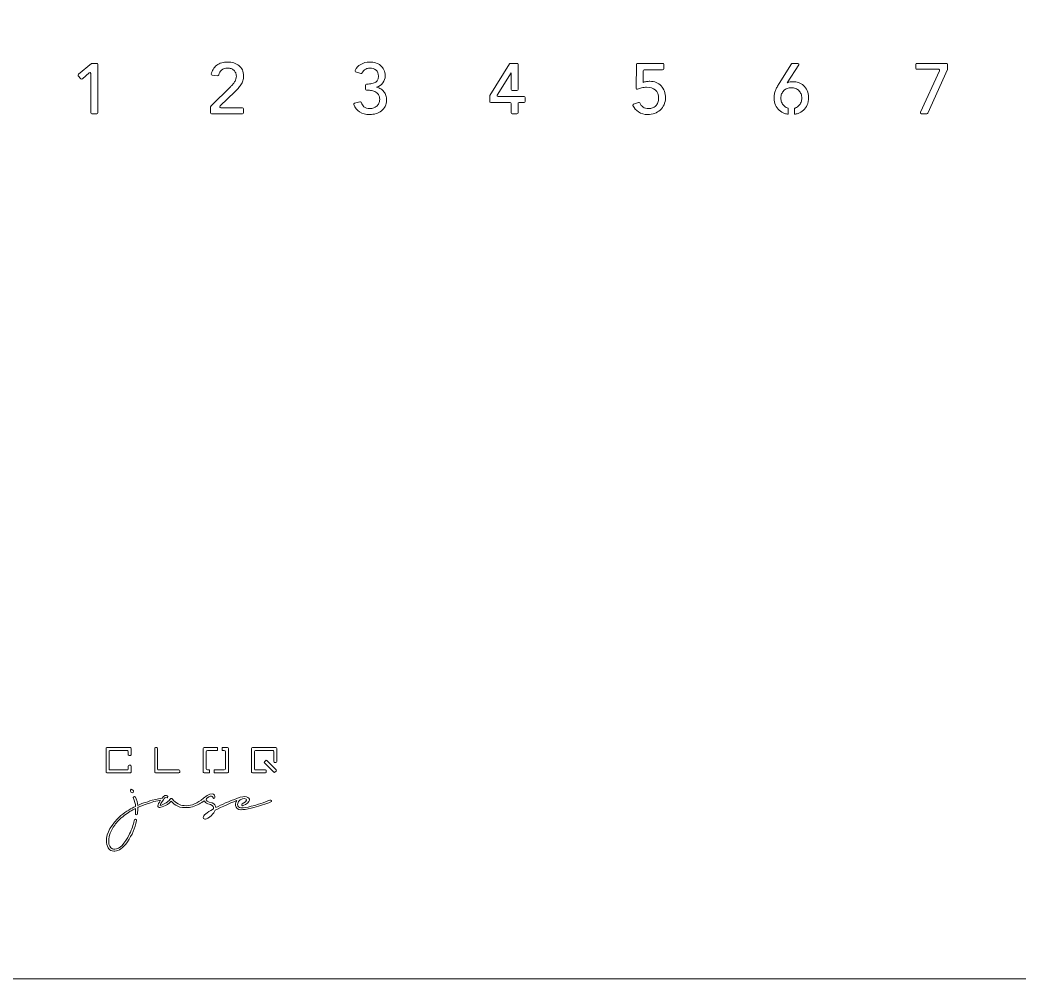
# Model space of a CAD drawing. Header units: millimetres. Extents: x -160 to 740, y -160 to 740.
# Drawn here: x 258 to 494.9, y -159.8 to 67.3 of the extents above; entities that cross this region are included whole.
import ezdxf

# ---------------------------------------------------------------- set-up
doc = ezdxf.new("R2010")
doc.units = ezdxf.units.MM
doc.header["$MEASUREMENT"] = 0
doc.layers.add('Layer 1', color=7, linetype='Continuous', lineweight=0)

# ---------------------------------------------------------------- blocks, each defined once
blk = doc.blocks.new('Block_0')
at = {"layer": 'Layer 1', "color": 250, "lineweight": 9, "true_color": 0x231f20}
for points, knots in [([(279.1, -105.94), (279.1, -105.83), (279.18, -105.74), (279.29, -105.74), (279.29, -105.74), (283.46, -105.74), (283.46, -105.74), (283.57, -105.74), (283.65, -105.83), (283.65, -105.94), (283.65, -105.94), (283.65, -106.72), (283.65, -106.72), (283.65, -106.83), (283.74, -106.91), (283.84, -106.91), (283.84, -106.91), (284.16, -106.91), (284.16, -106.91), (284.26, -106.91), (284.35, -106.83), (284.35, -106.72), (284.35, -106.72), (284.35, -105.24), (284.35, -105.24), (284.35, -105.13), (284.26, -105.04), (284.16, -105.04), (284.16, -105.04), (278.59, -105.04), (278.59, -105.04), (278.49, -105.04), (278.4, -105.13), (278.4, -105.24), (278.4, -105.24), (278.4, -110.83), (278.4, -110.83), (278.4, -110.93), (278.49, -111.02), (278.59, -111.02), (278.59, -111.02), (284.16, -111.02), (284.16, -111.02), (284.26, -111.02), (284.35, -110.93), (284.35, -110.83), (284.35, -110.83), (284.35, -109.4), (284.35, -109.4), (284.35, -109.3), (284.26, -109.21), (284.16, -109.21), (284.16, -109.21), (283.84, -109.21), (283.84, -109.21), (283.74, -109.21), (283.65, -109.3), (283.65, -109.4), (283.65, -109.4), (283.65, -110.13), (283.65, -110.13), (283.65, -110.23), (283.57, -110.32), (283.46, -110.32), (283.46, -110.32), (279.29, -110.32), (279.29, -110.32), (279.18, -110.32), (279.1, -110.23), (279.1, -110.13), (279.1, -110.13), (279.1, -105.94), (279.1, -105.94)], [0, 0, 0, 0, 1, 1, 1, 2, 2, 2, 3, 3, 3, 4, 4, 4, 5, 5, 5, 6, 6, 6, 7, 7, 7, 8, 8, 8, 9, 9, 9, 10, 10, 10, 11, 11, 11, 12, 12, 12, 13, 13, 13, 14, 14, 14, 15, 15, 15, 16, 16, 16, 17, 17, 17, 18, 18, 18, 19, 19, 19, 20, 20, 20, 21, 21, 21, 22, 22, 22, 23, 23, 23, 24, 24, 24, 24]), ([(290.6, -105.24), (290.6, -105.13), (290.52, -105.04), (290.41, -105.04), (290.41, -105.04), (290.11, -105.04), (290.11, -105.04), (290.01, -105.04), (289.92, -105.13), (289.92, -105.24), (289.92, -105.24), (289.92, -110.83), (289.92, -110.83), (289.92, -110.93), (290.01, -111.02), (290.11, -111.02), (290.11, -111.02), (295.68, -111.02), (295.68, -111.02), (295.78, -111.02), (295.87, -110.93), (295.87, -110.83), (295.87, -110.83), (295.87, -110.52), (295.87, -110.52), (295.87, -110.42), (295.78, -110.33), (295.68, -110.33), (295.68, -110.33), (290.79, -110.33), (290.79, -110.33), (290.69, -110.33), (290.6, -110.25), (290.6, -110.14), (290.6, -110.14), (290.6, -105.24), (290.6, -105.24)], [0, 0, 0, 0, 1, 1, 1, 2, 2, 2, 3, 3, 3, 4, 4, 4, 5, 5, 5, 6, 6, 6, 7, 7, 7, 8, 8, 8, 9, 9, 9, 10, 10, 10, 11, 11, 11, 12, 12, 12, 12]), ([(302.91, -110.33), (302.91, -110.33), (302.44, -110.33), (302.44, -110.33), (302.27, -110.33), (302.13, -110.19), (302.13, -110.02), (302.13, -110.02), (302.13, -106.05), (302.13, -106.05), (302.13, -105.87), (302.27, -105.73), (302.44, -105.73), (302.44, -105.73), (304.82, -105.73), (304.82, -105.73), (304.82, -105.73), (304.82, -105.04), (304.82, -105.04), (304.82, -105.04), (301.63, -105.04), (301.63, -105.04), (301.53, -105.04), (301.44, -105.13), (301.44, -105.24), (301.44, -105.24), (301.44, -110.83), (301.44, -110.83), (301.44, -110.93), (301.53, -111.02), (301.63, -111.02), (301.63, -111.02), (302.91, -111.02), (302.91, -111.02), (302.91, -111.02), (302.91, -110.33), (302.91, -110.33)], [0, 0, 0, 0, 1, 1, 1, 2, 2, 2, 3, 3, 3, 4, 4, 4, 5, 5, 5, 6, 6, 6, 7, 7, 7, 8, 8, 8, 9, 9, 9, 10, 10, 10, 11, 11, 11, 12, 12, 12, 12]), ([(307.2, -105.04), (307.2, -105.04), (305.92, -105.04), (305.92, -105.04), (305.92, -105.04), (305.92, -105.73), (305.92, -105.73), (305.92, -105.73), (306.39, -105.73), (306.39, -105.73), (306.57, -105.73), (306.71, -105.87), (306.71, -106.05), (306.71, -106.05), (306.71, -110.02), (306.71, -110.02), (306.71, -110.19), (306.57, -110.33), (306.39, -110.33), (306.39, -110.33), (304.01, -110.33), (304.01, -110.33), (304.01, -110.33), (304.01, -111.02), (304.01, -111.02), (304.01, -111.02), (307.2, -111.02), (307.2, -111.02), (307.3, -111.02), (307.39, -110.93), (307.39, -110.83), (307.39, -110.83), (307.39, -105.24), (307.39, -105.24), (307.39, -105.13), (307.3, -105.04), (307.2, -105.04)], [0, 0, 0, 0, 1, 1, 1, 2, 2, 2, 3, 3, 3, 4, 4, 4, 5, 5, 5, 6, 6, 6, 7, 7, 7, 8, 8, 8, 9, 9, 9, 10, 10, 10, 11, 11, 11, 12, 12, 12, 12]), ([(313.59, -105.94), (313.59, -105.83), (313.67, -105.74), (313.78, -105.74), (313.78, -105.74), (317.95, -105.74), (317.95, -105.74), (318.05, -105.74), (318.14, -105.83), (318.14, -105.94), (318.14, -105.94), (318.14, -108.34), (318.14, -108.34), (318.14, -108.44), (318.22, -108.53), (318.33, -108.53), (318.33, -108.53), (318.65, -108.53), (318.65, -108.53), (318.75, -108.53), (318.84, -108.44), (318.84, -108.34), (318.84, -108.34), (318.84, -105.23), (318.84, -105.23), (318.84, -105.13), (318.75, -105.04), (318.65, -105.04), (318.65, -105.04), (313.08, -105.04), (313.08, -105.04), (312.97, -105.04), (312.89, -105.13), (312.89, -105.23), (312.89, -105.23), (312.89, -110.83), (312.89, -110.83), (312.89, -110.93), (312.97, -111.02), (313.08, -111.02), (313.08, -111.02), (316.17, -111.02), (316.17, -111.02), (316.27, -111.02), (316.36, -110.93), (316.36, -110.83), (316.36, -110.83), (316.36, -110.51), (316.36, -110.51), (316.36, -110.4), (316.27, -110.32), (316.17, -110.32), (316.17, -110.32), (313.78, -110.32), (313.78, -110.32), (313.67, -110.32), (313.59, -110.23), (313.59, -110.13), (313.59, -110.13), (313.59, -105.94), (313.59, -105.94)], [0, 0, 0, 0, 1, 1, 1, 2, 2, 2, 3, 3, 3, 4, 4, 4, 5, 5, 5, 6, 6, 6, 7, 7, 7, 8, 8, 8, 9, 9, 9, 10, 10, 10, 11, 11, 11, 12, 12, 12, 13, 13, 13, 14, 14, 14, 15, 15, 15, 16, 16, 16, 17, 17, 17, 18, 18, 18, 19, 19, 19, 20, 20, 20, 20]), ([(315.92, -108.67), (315.85, -108.59), (315.85, -108.47), (315.92, -108.39), (315.92, -108.39), (316.23, -108.09), (316.23, -108.09), (316.3, -108.02), (316.42, -108.02), (316.49, -108.09), (316.49, -108.09), (318.7, -110.31), (318.7, -110.31), (318.78, -110.38), (318.78, -110.51), (318.7, -110.58), (318.7, -110.58), (318.4, -110.88), (318.4, -110.88), (318.33, -110.96), (318.21, -110.96), (318.13, -110.88), (318.13, -110.88), (315.92, -108.67), (315.92, -108.67)], [0, 0, 0, 0, 1, 1, 1, 2, 2, 2, 3, 3, 3, 4, 4, 4, 5, 5, 5, 6, 6, 6, 7, 7, 7, 8, 8, 8, 8]), ([(285.08, -122.32), (284.85, -123.46), (284.53, -124.24), (283.98, -125.46), (282.78, -127.88), (281.6, -129.09), (280.44, -129.09), (280.44, -129.09), (280.38, -129.09), (280.38, -129.09), (280.25, -129.09), (280.1, -129.07), (279.94, -129.02), (279.33, -128.76), (279.03, -128.19), (279.03, -127.3), (279.03, -127.3), (279.03, -127.01), (279.03, -127.01), (279.03, -125.95), (279.5, -124.75), (280.44, -123.39), (280.97, -122.64), (281.73, -121.87), (282.7, -121.1), (283.61, -120.42), (284.51, -119.87), (285.37, -119.45), (285.37, -119.45), (285.41, -119.45), (285.41, -119.45), (285.41, -119.86), (285.38, -120.28), (285.34, -120.7), (285.34, -120.7), (285.27, -120.99), (285.55, -120.99), (285.83, -121), (285.86, -120.65), (285.86, -120.65), (285.9, -120.18), (285.92, -119.71), (285.92, -119.24), (285.92, -119.24), (285.92, -119.17), (285.92, -119.17), (286.13, -119.09), (288.16, -118.14), (290.65, -117.62), (290.9, -117.59), (291.12, -117.55), (291.3, -117.51), (290.9, -118.09), (290.69, -118.53), (290.69, -118.84), (290.69, -118.84), (290.69, -118.91), (290.69, -118.91), (290.69, -118.96), (290.7, -119), (290.71, -119.04), (290.77, -119.16), (290.86, -119.22), (290.99, -119.22), (291.23, -119.22), (292.72, -118.98), (293.82, -117.68), (294.23, -118.1), (295.19, -119.37), (297.24, -119.25), (297.24, -119.25), (297.45, -119.25), (297.45, -119.25), (298.36, -119.25), (299.38, -118.95), (300.5, -118.36), (300.9, -118.14), (301.29, -117.89), (301.66, -117.62), (301.75, -117.88), (302.04, -118.12), (302.53, -118.31), (303.42, -118.54), (303.87, -118.85), (303.87, -119.24), (303.87, -119.32), (303.85, -119.43), (303.82, -119.56), (302.22, -120.47), (301.41, -121.14), (301.41, -121.56), (301.41, -121.56), (301.41, -121.61), (301.41, -121.61), (301.41, -121.81), (301.54, -121.94), (301.8, -121.97), (301.8, -121.97), (301.97, -121.97), (301.97, -121.97), (302.27, -121.97), (302.74, -121.69), (303.36, -121.12), (303.78, -120.68), (304.08, -120.26), (304.25, -119.85), (305.36, -119.21), (309.23, -117.62), (309.35, -117.58), (309.15, -117.89), (309.01, -118.17), (309.06, -118.72), (309.15, -119.36), (309.6, -119.71), (310.32, -119.74), (310.32, -119.74), (310.38, -119.74), (310.38, -119.74), (310.91, -119.75), (311.71, -119.63), (312.79, -119.37), (314.5, -118.93), (315.56, -118.65), (317, -118.07), (317.41, -117.96), (317.61, -117.84), (317.62, -117.72), (317.62, -117.6), (317.55, -117.52), (317.4, -117.49), (317.4, -117.49), (317.38, -117.49), (317.38, -117.49), (317.29, -117.49), (317.25, -117.46), (316.75, -117.67), (313.49, -118.84), (311.56, -119.32), (310.43, -119.29), (310.43, -119.29), (310.34, -119.29), (310.34, -119.29), (309.82, -119.28), (309.55, -118.89), (309.57, -118.49), (309.68, -116.36), (313.45, -116.99), (310.63, -118.37), (310.44, -118.47), (310.42, -118.99), (311.06, -118.7), (311.57, -118.47), (312.3, -117.94), (312.36, -117.46), (312.46, -116.77), (311.43, -116.26), (309.54, -117.04), (307.5, -117.77), (305.8, -118.51), (304.43, -119.24), (304.43, -119.24), (304.41, -119.24), (304.41, -119.24), (304.41, -118.75), (304.11, -118.39), (303.5, -118.14), (302.61, -117.9), (301.76, -117.52), (302.23, -117.1), (303.79, -115.69), (303.54, -117.32), (304.08, -117.01), (304.46, -116.79), (303.98, -114.77), (301.51, -117.03), (299.98, -118.21), (298.76, -118.79), (297.4, -118.79), (297.4, -118.79), (297.39, -118.79), (297.39, -118.79), (296.13, -118.79), (295.39, -118.52), (294.38, -117.53), (294.12, -117.22), (293.95, -117.06), (293.88, -117.06), (293.88, -117.06), (293.85, -117.06), (293.85, -117.06), (293.79, -117.06), (293.61, -117.22), (293.33, -117.53), (292.43, -118.41), (291.46, -118.64), (291.22, -118.72), (291.22, -118.71), (291.22, -118.71), (291.21, -118.71), (291.33, -118.38), (291.48, -118.08), (291.66, -117.81), (292.18, -117.1), (292.27, -116.85), (292.45, -116.87), (292.9, -116.94), (292.96, -116.89), (292.99, -116.81), (293.14, -116.48), (292.73, -116.36), (292.5, -116.36), (292.24, -116.35), (292.26, -116.33), (291.71, -117), (291.32, -117.05), (290.54, -117.21), (289.35, -117.5), (287.79, -117.96), (286.65, -118.36), (285.92, -118.71), (285.92, -118.71), (285.9, -118.71), (285.9, -118.71), (285.69, -117.33), (285.44, -116.64), (285.15, -116.64), (285, -116.64), (284.89, -116.72), (284.84, -116.88), (285.2, -117.7), (285.37, -118.38), (285.37, -118.93), (285.37, -118.93), (285.37, -118.96), (285.37, -118.96), (284.4, -119.39), (283.25, -120.11), (281.92, -121.13), (279.62, -123.2), (278.47, -125.24), (278.47, -127.23), (278.47, -127.23), (278.5, -127.54), (278.5, -127.54), (278.67, -128.86), (279.24, -129.52), (280.23, -129.52), (280.23, -129.52), (280.5, -129.52), (280.5, -129.52), (281.43, -129.52), (282.41, -128.81), (283.46, -127.38), (284.59, -125.62), (285.27, -124.18), (285.62, -122.27), (285.62, -122.27), (285.68, -122.02), (285.41, -122.01), (285.14, -121.99), (285.08, -122.32), (285.08, -122.32)], [0, 0, 0, 0, 1, 1, 1, 2, 2, 2, 3, 3, 3, 4, 4, 4, 5, 5, 5, 6, 6, 6, 7, 7, 7, 8, 8, 8, 9, 9, 9, 10, 10, 10, 11, 11, 11, 12, 12, 12, 13, 13, 13, 14, 14, 14, 15, 15, 15, 16, 16, 16, 17, 17, 17, 18, 18, 18, 19, 19, 19, 20, 20, 20, 21, 21, 21, 22, 22, 22, 23, 23, 23, 24, 24, 24, 25, 25, 25, 26, 26, 26, 27, 27, 27, 28, 28, 28, 29, 29, 29, 30, 30, 30, 31, 31, 31, 32, 32, 32, 33, 33, 33, 34, 34, 34, 35, 35, 35, 36, 36, 36, 37, 37, 37, 38, 38, 38, 39, 39, 39, 40, 40, 40, 41, 41, 41, 42, 42, 42, 43, 43, 43, 44, 44, 44, 45, 45, 45, 46, 46, 46, 47, 47, 47, 48, 48, 48, 49, 49, 49, 50, 50, 50, 51, 51, 51, 52, 52, 52, 53, 53, 53, 54, 54, 54, 55, 55, 55, 56, 56, 56, 57, 57, 57, 58, 58, 58, 59, 59, 59, 60, 60, 60, 61, 61, 61, 62, 62, 62, 63, 63, 63, 64, 64, 64, 65, 65, 65, 66, 66, 66, 67, 67, 67, 68, 68, 68, 69, 69, 69, 70, 70, 70, 71, 71, 71, 72, 72, 72, 73, 73, 73, 74, 74, 74, 75, 75, 75, 76, 76, 76, 77, 77, 77, 78, 78, 78, 79, 79, 79, 80, 80, 80, 81, 81, 81, 82, 82, 82, 83, 83, 83, 84, 84, 84, 85, 85, 85, 86, 86, 86, 87, 87, 87, 87]), ([(284.94, -115.38), (284.94, -115.18), (284.57, -114.91), (284.37, -114.91), (284.17, -114.91), (284.21, -115.18), (284.21, -115.38), (284.21, -115.58), (284.37, -115.74), (284.57, -115.74), (284.78, -115.74), (284.94, -115.58), (284.94, -115.38)], [0, 0, 0, 0, 1, 1, 1, 2, 2, 2, 3, 3, 3, 4, 4, 4, 4])]:
    blk.add_open_spline(points, degree=3, knots=knots, dxfattribs=at)

msp = doc.modelspace()

# ---------------------------------------------------------------- linework, layer by layer
at = {"layer": 'Layer 1', "color": 18, "lineweight": 9, "true_color": 0x000000}
msp.add_lwpolyline([(740.16, -159.84), (-159.84, -159.84), (-159.84, 740.16), (740.16, 740.16)], close=True, dxfattribs=at)
at = {"layer": 'Layer 1', "color": 250, "lineweight": 9, "true_color": 0x231f20}
for points, knots in [([(274.41, 54.84), (274.41, 54.84), (272.81, 53.36), (272.81, 53.36), (272.71, 53.27), (272.55, 53.28), (272.46, 53.38), (272.46, 53.38), (271.83, 54.13), (271.83, 54.13), (271.75, 54.23), (271.76, 54.39), (271.86, 54.47), (271.86, 54.47), (274.93, 57.01), (274.93, 57.01), (274.97, 57.04), (275.03, 57.06), (275.08, 57.06), (275.08, 57.06), (276.19, 57.06), (276.19, 57.06), (276.32, 57.06), (276.43, 56.96), (276.43, 56.82), (276.43, 56.82), (276.43, 45.37), (276.43, 45.37), (276.43, 45.24), (276.32, 45.13), (276.19, 45.13), (276.19, 45.13), (275.05, 45.13), (275.05, 45.13), (274.92, 45.13), (274.81, 45.24), (274.81, 45.37), (274.81, 45.37), (274.81, 54.66), (274.81, 54.66), (274.81, 54.87), (274.56, 54.98), (274.41, 54.84)], [0, 0, 0, 0, 1, 1, 1, 2, 2, 2, 3, 3, 3, 4, 4, 4, 5, 5, 5, 6, 6, 6, 7, 7, 7, 8, 8, 8, 9, 9, 9, 10, 10, 10, 11, 11, 11, 12, 12, 12, 13, 13, 13, 14, 14, 14, 14]), ([(303.17, 46.75), (303.17, 46.82), (303.2, 46.88), (303.24, 46.92), (303.24, 46.92), (307.95, 51.6), (307.95, 51.6), (308.12, 51.76), (308.29, 51.93), (308.44, 52.12), (308.6, 52.3), (308.74, 52.5), (308.86, 52.7), (308.99, 52.9), (309.09, 53.11), (309.16, 53.34), (309.23, 53.56), (309.27, 53.8), (309.27, 54.05), (309.27, 54.34), (309.22, 54.6), (309.11, 54.84), (309, 55.07), (308.86, 55.27), (308.67, 55.44), (308.49, 55.6), (308.27, 55.73), (308.01, 55.82), (307.76, 55.91), (307.49, 55.95), (307.21, 55.95), (306.63, 55.95), (306.15, 55.79), (305.76, 55.46), (305.43, 55.18), (305.2, 54.8), (305.09, 54.32), (305.06, 54.21), (304.95, 54.12), (304.83, 54.13), (304.83, 54.13), (303.56, 54.24), (303.56, 54.24), (303.41, 54.26), (303.31, 54.39), (303.34, 54.53), (303.42, 54.95), (303.56, 55.32), (303.75, 55.64), (303.98, 56.03), (304.27, 56.35), (304.61, 56.61), (304.95, 56.87), (305.35, 57.06), (305.79, 57.18), (306.23, 57.3), (306.71, 57.37), (307.23, 57.37), (307.75, 57.37), (308.23, 57.3), (308.69, 57.16), (309.14, 57.01), (309.54, 56.81), (309.88, 56.53), (310.23, 56.26), (310.5, 55.91), (310.69, 55.5), (310.89, 55.09), (310.99, 54.61), (310.99, 54.06), (310.99, 53.67), (310.93, 53.3), (310.81, 52.96), (310.69, 52.62), (310.54, 52.29), (310.35, 51.99), (310.16, 51.69), (309.94, 51.4), (309.69, 51.13), (309.44, 50.86), (309.18, 50.6), (308.91, 50.34), (308.91, 50.34), (305.42, 46.97), (305.42, 46.97), (305.27, 46.82), (305.37, 46.55), (305.59, 46.55), (305.59, 46.55), (310.74, 46.55), (310.74, 46.55), (310.88, 46.55), (310.99, 46.44), (310.99, 46.31), (310.99, 46.31), (310.99, 45.38), (310.99, 45.38), (310.99, 45.24), (310.88, 45.13), (310.74, 45.13), (310.74, 45.13), (303.41, 45.13), (303.41, 45.13), (303.28, 45.13), (303.17, 45.24), (303.17, 45.38), (303.17, 45.38), (303.17, 46.75), (303.17, 46.75)], [0, 0, 0, 0, 1, 1, 1, 2, 2, 2, 3, 3, 3, 4, 4, 4, 5, 5, 5, 6, 6, 6, 7, 7, 7, 8, 8, 8, 9, 9, 9, 10, 10, 10, 11, 11, 11, 12, 12, 12, 13, 13, 13, 14, 14, 14, 15, 15, 15, 16, 16, 16, 17, 17, 17, 18, 18, 18, 19, 19, 19, 20, 20, 20, 21, 21, 21, 22, 22, 22, 23, 23, 23, 24, 24, 24, 25, 25, 25, 26, 26, 26, 27, 27, 27, 28, 28, 28, 29, 29, 29, 30, 30, 30, 31, 31, 31, 32, 32, 32, 33, 33, 33, 34, 34, 34, 35, 35, 35, 36, 36, 36, 36]), ([(338.52, 47.98), (338.64, 48.02), (338.77, 47.95), (338.82, 47.83), (339, 47.37), (339.23, 47.01), (339.5, 46.77), (339.82, 46.49), (340.3, 46.35), (340.92, 46.35), (341.24, 46.35), (341.53, 46.4), (341.8, 46.51), (342.08, 46.61), (342.32, 46.76), (342.53, 46.95), (342.75, 47.13), (342.91, 47.36), (343.04, 47.62), (343.16, 47.88), (343.22, 48.18), (343.22, 48.5), (343.22, 49), (343.12, 49.39), (342.91, 49.69), (342.7, 49.99), (342.44, 50.21), (342.11, 50.37), (341.78, 50.52), (341.43, 50.62), (341.03, 50.66), (340.72, 50.7), (340.41, 50.72), (340.11, 50.73), (339.98, 50.73), (339.87, 50.83), (339.87, 50.97), (339.87, 50.97), (339.87, 51.9), (339.87, 51.9), (339.87, 52.04), (339.98, 52.14), (340.11, 52.15), (340.62, 52.16), (341.05, 52.2), (341.39, 52.27), (341.78, 52.35), (342.09, 52.47), (342.31, 52.63), (342.54, 52.79), (342.69, 52.99), (342.78, 53.22), (342.87, 53.46), (342.92, 53.72), (342.92, 54.01), (342.92, 54.65), (342.73, 55.14), (342.35, 55.46), (341.94, 55.81), (341.43, 55.97), (340.82, 55.95), (340.51, 55.94), (340.2, 55.86), (339.93, 55.7), (339.54, 55.48), (339.23, 55.16), (339.02, 54.76), (338.96, 54.65), (338.84, 54.6), (338.72, 54.64), (338.72, 54.64), (337.53, 55.04), (337.53, 55.04), (337.39, 55.09), (337.32, 55.24), (337.39, 55.37), (337.7, 56.01), (338.14, 56.49), (338.72, 56.82), (339.36, 57.18), (340.08, 57.37), (340.88, 57.37), (341.36, 57.37), (341.83, 57.3), (342.27, 57.17), (342.71, 57.04), (343.1, 56.84), (343.44, 56.57), (343.78, 56.3), (344.05, 55.96), (344.24, 55.55), (344.44, 55.14), (344.54, 54.66), (344.54, 54.11), (344.54, 53.49), (344.35, 52.92), (343.97, 52.43), (343.6, 51.94), (343.1, 51.6), (342.5, 51.42), (342.5, 51.42), (342.5, 51.39), (342.5, 51.39), (342.87, 51.32), (343.2, 51.19), (343.49, 51.01), (343.78, 50.83), (344.03, 50.61), (344.23, 50.34), (344.44, 50.07), (344.59, 49.77), (344.69, 49.44), (344.79, 49.11), (344.84, 48.76), (344.84, 48.39), (344.84, 47.81), (344.73, 47.31), (344.51, 46.88), (344.29, 46.45), (344, 46.09), (343.64, 45.8), (343.27, 45.51), (342.85, 45.3), (342.37, 45.15), (341.89, 45.01), (341.39, 44.93), (340.86, 44.93), (339.95, 44.93), (339.15, 45.14), (338.46, 45.56), (337.84, 45.93), (337.38, 46.51), (337.1, 47.29), (337.06, 47.42), (337.13, 47.56), (337.26, 47.6), (337.26, 47.6), (338.52, 47.98), (338.52, 47.98)], [0, 0, 0, 0, 1, 1, 1, 2, 2, 2, 3, 3, 3, 4, 4, 4, 5, 5, 5, 6, 6, 6, 7, 7, 7, 8, 8, 8, 9, 9, 9, 10, 10, 10, 11, 11, 11, 12, 12, 12, 13, 13, 13, 14, 14, 14, 15, 15, 15, 16, 16, 16, 17, 17, 17, 18, 18, 18, 19, 19, 19, 20, 20, 20, 21, 21, 21, 22, 22, 22, 23, 23, 23, 24, 24, 24, 25, 25, 25, 26, 26, 26, 27, 27, 27, 28, 28, 28, 29, 29, 29, 30, 30, 30, 31, 31, 31, 32, 32, 32, 33, 33, 33, 34, 34, 34, 35, 35, 35, 36, 36, 36, 37, 37, 37, 38, 38, 38, 39, 39, 39, 40, 40, 40, 41, 41, 41, 42, 42, 42, 43, 43, 43, 44, 44, 44, 45, 45, 45, 46, 46, 46, 46]), ([(377.43, 49.18), (377.43, 49.18), (376.6, 49.18), (376.6, 49.18), (376.6, 49.18), (376.23, 49.18), (376.23, 49.18), (376.23, 49.18), (374.13, 49.18), (374.13, 49.18), (374.13, 49.18), (373.38, 49.18), (373.38, 49.18), (373.38, 49.18), (371.28, 49.18), (371.28, 49.18), (371.09, 49.18), (370.97, 49.39), (371.07, 49.55), (371.07, 49.55), (374.34, 54.8), (374.34, 54.8), (374.34, 54.8), (374.37, 54.8), (374.37, 54.8), (374.37, 54.8), (374.37, 50.88), (374.37, 50.88), (374.37, 50.74), (374.48, 50.63), (374.62, 50.63), (374.62, 50.63), (375.74, 50.63), (375.74, 50.63), (375.88, 50.63), (375.99, 50.74), (375.99, 50.88), (375.99, 50.88), (375.99, 56.82), (375.99, 56.82), (375.99, 56.95), (375.88, 57.06), (375.75, 57.06), (375.75, 57.06), (374.17, 57.06), (374.17, 57.06), (374.09, 57.06), (374.01, 57.02), (373.96, 56.95), (373.96, 56.95), (369.32, 49.47), (369.32, 49.47), (369.3, 49.43), (369.28, 49.39), (369.28, 49.34), (369.28, 49.34), (369.28, 48.01), (369.28, 48.01), (369.28, 47.87), (369.39, 47.76), (369.53, 47.76), (369.53, 47.76), (374.13, 47.76), (374.13, 47.76), (374.26, 47.76), (374.37, 47.65), (374.37, 47.52), (374.37, 47.52), (374.37, 45.38), (374.37, 45.38), (374.37, 45.24), (374.48, 45.13), (374.61, 45.13), (374.61, 45.13), (375.75, 45.13), (375.75, 45.13), (375.88, 45.13), (375.99, 45.24), (375.99, 45.38), (375.99, 45.38), (375.99, 47.52), (375.99, 47.52), (375.99, 47.65), (376.1, 47.76), (376.23, 47.76), (376.23, 47.76), (377.43, 47.76), (377.43, 47.76), (377.56, 47.76), (377.67, 47.87), (377.67, 48.01), (377.67, 48.01), (377.67, 48.94), (377.67, 48.94), (377.67, 49.07), (377.56, 49.18), (377.43, 49.18)], [0, 0, 0, 0, 1, 1, 1, 2, 2, 2, 3, 3, 3, 4, 4, 4, 5, 5, 5, 6, 6, 6, 7, 7, 7, 8, 8, 8, 9, 9, 9, 10, 10, 10, 11, 11, 11, 12, 12, 12, 13, 13, 13, 14, 14, 14, 15, 15, 15, 16, 16, 16, 17, 17, 17, 18, 18, 18, 19, 19, 19, 20, 20, 20, 21, 21, 21, 22, 22, 22, 23, 23, 23, 24, 24, 24, 25, 25, 25, 26, 26, 26, 27, 27, 27, 28, 28, 28, 29, 29, 29, 30, 30, 30, 31, 31, 31, 32, 32, 32, 32]), ([(410.25, 55.55), (410.25, 55.55), (405.91, 55.55), (405.91, 55.55), (405.77, 55.55), (405.66, 55.44), (405.66, 55.3), (405.66, 55.3), (405.61, 52.56), (405.61, 52.56), (405.69, 52.6), (405.8, 52.63), (405.95, 52.67), (406.1, 52.7), (406.24, 52.73), (406.4, 52.75), (406.55, 52.77), (406.7, 52.79), (406.84, 52.8), (406.99, 52.81), (407.11, 52.82), (407.21, 52.82), (407.77, 52.82), (408.28, 52.72), (408.74, 52.53), (409.19, 52.34), (409.58, 52.07), (409.91, 51.72), (410.23, 51.37), (410.48, 50.96), (410.66, 50.48), (410.83, 49.99), (410.92, 49.46), (410.92, 48.87), (410.92, 48.28), (410.81, 47.74), (410.59, 47.26), (410.37, 46.77), (410.07, 46.36), (409.69, 46.01), (409.31, 45.66), (408.86, 45.4), (408.36, 45.21), (407.85, 45.03), (407.31, 44.93), (406.72, 44.93), (405.92, 44.93), (405.19, 45.14), (404.53, 45.56), (403.95, 45.93), (403.52, 46.44), (403.23, 47.1), (403.18, 47.23), (403.25, 47.38), (403.38, 47.43), (403.38, 47.43), (404.54, 47.82), (404.54, 47.82), (404.66, 47.87), (404.79, 47.8), (404.84, 47.69), (405.05, 47.24), (405.3, 46.92), (405.62, 46.71), (405.98, 46.47), (406.43, 46.35), (406.97, 46.35), (407.28, 46.35), (407.59, 46.4), (407.87, 46.52), (408.16, 46.63), (408.41, 46.79), (408.62, 47), (408.83, 47.2), (408.99, 47.46), (409.12, 47.76), (409.24, 48.07), (409.3, 48.41), (409.3, 48.79), (409.3, 49.67), (409.04, 50.32), (408.5, 50.75), (407.97, 51.19), (407.27, 51.4), (406.42, 51.4), (406.12, 51.4), (405.73, 51.35), (405.27, 51.24), (404.93, 51.16), (404.61, 51.06), (404.3, 50.94), (404.14, 50.87), (403.97, 50.99), (403.97, 51.17), (403.97, 51.17), (404.09, 56.82), (404.09, 56.82), (404.09, 56.96), (404.2, 57.06), (404.34, 57.06), (404.34, 57.06), (410.25, 57.06), (410.25, 57.06), (410.39, 57.06), (410.5, 56.95), (410.5, 56.82), (410.5, 56.82), (410.5, 55.79), (410.5, 55.79), (410.5, 55.66), (410.39, 55.55), (410.25, 55.55)], [0, 0, 0, 0, 1, 1, 1, 2, 2, 2, 3, 3, 3, 4, 4, 4, 5, 5, 5, 6, 6, 6, 7, 7, 7, 8, 8, 8, 9, 9, 9, 10, 10, 10, 11, 11, 11, 12, 12, 12, 13, 13, 13, 14, 14, 14, 15, 15, 15, 16, 16, 16, 17, 17, 17, 18, 18, 18, 19, 19, 19, 20, 20, 20, 21, 21, 21, 22, 22, 22, 23, 23, 23, 24, 24, 24, 25, 25, 25, 26, 26, 26, 27, 27, 27, 28, 28, 28, 29, 29, 29, 30, 30, 30, 31, 31, 31, 32, 32, 32, 33, 33, 33, 34, 34, 34, 35, 35, 35, 36, 36, 36, 37, 37, 37, 37]), ([(444.5, 50.64), (444.28, 51.11), (443.99, 51.51), (443.64, 51.81), (443.28, 52.12), (442.89, 52.35), (442.45, 52.5), (442.01, 52.64), (441.58, 52.72), (441.15, 52.72), (440.65, 52.72), (440.21, 52.63), (439.84, 52.45), (439.84, 52.45), (439.77, 52.45), (439.77, 52.45), (439.77, 52.45), (442.52, 56.68), (442.52, 56.68), (442.63, 56.85), (442.51, 57.06), (442.31, 57.06), (442.31, 57.06), (441, 57.06), (441, 57.06), (440.92, 57.06), (440.84, 57.02), (440.79, 56.95), (440.79, 56.95), (437.85, 52.29), (437.85, 52.29), (437.67, 52), (437.51, 51.72), (437.36, 51.46), (437.21, 51.2), (437.09, 50.93), (436.98, 50.65), (436.87, 50.38), (436.79, 50.09), (436.74, 49.78), (436.68, 49.48), (436.65, 49.14), (436.65, 48.77), (436.65, 48.19), (436.76, 47.66), (436.98, 47.19), (437.2, 46.72), (437.5, 46.31), (437.87, 45.98), (438.24, 45.64), (438.67, 45.38), (439.16, 45.2), (439.44, 45.1), (439.72, 45.03), (440.02, 44.99), (440.02, 44.99), (440.02, 46.44), (440.02, 46.44), (439.92, 46.47), (439.83, 46.5), (439.74, 46.53), (439.43, 46.66), (439.17, 46.83), (438.95, 47.05), (438.73, 47.27), (438.57, 47.53), (438.45, 47.83), (438.33, 48.13), (438.27, 48.46), (438.27, 48.82), (438.27, 49.18), (438.33, 49.52), (438.45, 49.82), (438.57, 50.12), (438.73, 50.38), (438.95, 50.6), (439.17, 50.82), (439.43, 50.99), (439.74, 51.12), (440.04, 51.24), (440.38, 51.3), (440.75, 51.3), (441.12, 51.3), (441.45, 51.24), (441.76, 51.12), (442.06, 50.99), (442.32, 50.82), (442.54, 50.6), (442.76, 50.38), (442.93, 50.12), (443.05, 49.82), (443.16, 49.52), (443.22, 49.18), (443.22, 48.82), (443.22, 48.46), (443.16, 48.13), (443.05, 47.83), (442.93, 47.53), (442.76, 47.27), (442.54, 47.05), (442.32, 46.83), (442.06, 46.66), (441.76, 46.53), (441.67, 46.5), (441.57, 46.47), (441.47, 46.44), (441.47, 46.44), (441.47, 44.99), (441.47, 44.99), (441.77, 45.03), (442.06, 45.09), (442.33, 45.19), (442.82, 45.35), (443.26, 45.61), (443.63, 45.94), (444, 46.28), (444.29, 46.7), (444.51, 47.2), (444.73, 47.7), (444.84, 48.28), (444.84, 48.94), (444.84, 49.59), (444.73, 50.16), (444.5, 50.64)], [0, 0, 0, 0, 1, 1, 1, 2, 2, 2, 3, 3, 3, 4, 4, 4, 5, 5, 5, 6, 6, 6, 7, 7, 7, 8, 8, 8, 9, 9, 9, 10, 10, 10, 11, 11, 11, 12, 12, 12, 13, 13, 13, 14, 14, 14, 15, 15, 15, 16, 16, 16, 17, 17, 17, 18, 18, 18, 19, 19, 19, 20, 20, 20, 21, 21, 21, 22, 22, 22, 23, 23, 23, 24, 24, 24, 25, 25, 25, 26, 26, 26, 27, 27, 27, 28, 28, 28, 29, 29, 29, 30, 30, 30, 31, 31, 31, 32, 32, 32, 33, 33, 33, 34, 34, 34, 35, 35, 35, 36, 36, 36, 37, 37, 37, 38, 38, 38, 39, 39, 39, 40, 40, 40, 41, 41, 41, 41]), ([(475.66, 55.65), (475.66, 55.65), (470.5, 55.65), (470.5, 55.65), (470.37, 55.65), (470.26, 55.76), (470.26, 55.89), (470.26, 55.89), (470.26, 56.82), (470.26, 56.82), (470.26, 56.95), (470.37, 57.06), (470.5, 57.06), (470.5, 57.06), (477.51, 57.06), (477.51, 57.06), (477.65, 57.06), (477.76, 56.95), (477.76, 56.82), (477.76, 56.82), (477.76, 55.73), (477.76, 55.73), (477.76, 55.7), (477.75, 55.66), (477.74, 55.63), (477.74, 55.63), (473.07, 45.28), (473.07, 45.28), (473.03, 45.19), (472.94, 45.13), (472.85, 45.13), (472.85, 45.13), (471.57, 45.13), (471.57, 45.13), (471.39, 45.13), (471.27, 45.32), (471.35, 45.48), (471.35, 45.48), (475.88, 55.3), (475.88, 55.3), (475.95, 55.46), (475.84, 55.65), (475.66, 55.65)], [0, 0, 0, 0, 1, 1, 1, 2, 2, 2, 3, 3, 3, 4, 4, 4, 5, 5, 5, 6, 6, 6, 7, 7, 7, 8, 8, 8, 9, 9, 9, 10, 10, 10, 11, 11, 11, 12, 12, 12, 13, 13, 13, 14, 14, 14, 14])]:
    msp.add_open_spline(points, degree=3, knots=knots, dxfattribs=at)

# ---------------------------------------------------------------- block references
at = {"layer": 'Layer 1'}
msp.add_blockref('Block_0', (0, 0), dxfattribs=at)

doc.saveas('drawing.dxf')
